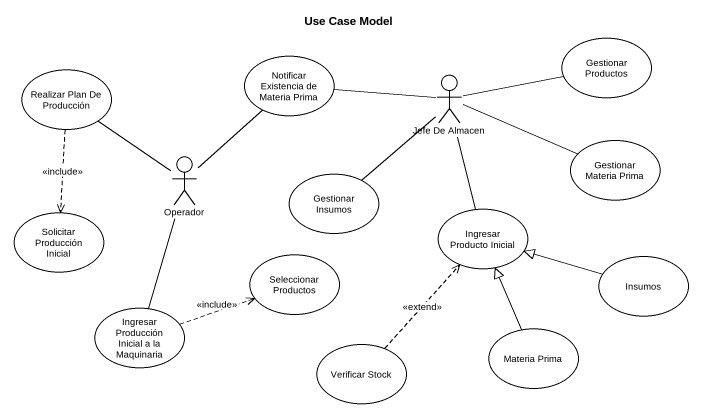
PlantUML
@startuml
title Use Case Model
usecase "Gestionar Productos" as Gestionar_Productos
usecase "Realizar Plan De Producción" as Realizar_Plan_De_Producción
usecase "Notificar Existencia de Materia Prima" as Notificar_Existencia_de
actor "Jefe De Almacen" as Jefe_De_Almacen
actor Operador
usecase "Gestionar Materia Prima" as Gestionar_Materia_Prima
usecase "Gestionar Insumos" as Gestionar_Insumos
usecase "Solicitar Producción Inicial" as Solicitar_Producción_Inicial
usecase "Ingresar Producto Inicial" as Ingresar_Producto_Inicial
usecase "Seleccionar Productos" as Seleccionar_Productos
usecase Insumos
usecase "Ingresar Producción Inicial a la Maquinaria" as Ingresar_Producción_Inicial
usecase "Verificar Stock" as Verificar_Stock
usecase "Materia Prima" as Materia_Prima
Realizar_Plan_De_Producción ..> Solicitar_Producción_Inicial : <<include>>
Jefe_De_Almacen -right- Gestionar_Productos
Jefe_De_Almacen -left- Notificar_Existencia_de
Jefe_De_Almacen -right- Gestionar_Materia_Prima
Jefe_De_Almacen -- Gestionar_Insumos
Jefe_De_Almacen -- Ingresar_Producto_Inicial
Operador -up- Realizar_Plan_De_Producción
Operador -up- Notificar_Existencia_de
Operador -- Ingresar_Producción_Inicial
Insumos -left-|> Ingresar_Producto_Inicial
Ingresar_Producción_Inicial .right.> Seleccionar_Productos : <<include>>
Verificar_Stock .up.> Ingresar_Producto_Inicial : <<extend>>
Materia_Prima -up-|> Ingresar_Producto_Inicial
@enduml
